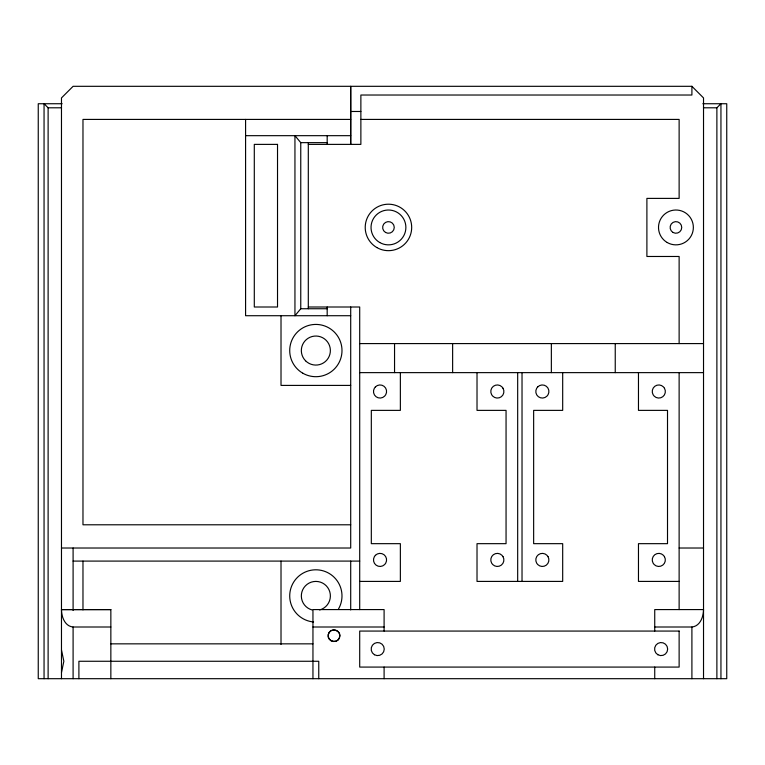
<?xml version="1.0" encoding="UTF-8"?>
<svg xmlns="http://www.w3.org/2000/svg" width="765" height="765" viewBox="0 0 765 765"><rect width="100%" height="100%" fill="white"/><g stroke="black" fill="none" stroke-linecap="round" stroke-linejoin="round"><path stroke-width="1.15" d="M350.743 111.48L350.705 144.384L350.705 86.311L350.743 111.48L360.87 111.48M61.477 672.578L63.849 661.266L61.477 649.963M300.76 308.744L294.946 315.716L294.946 135.673L300.76 142.644L300.76 308.744L327.181 308.744M716.881 678.689L716.881 107.798L720.946 103.734L720.946 678.689M654.735 627.004L691.904 627.004C700.147 626.248 703.484 616.753 703.523 609.581L654.735 609.581L654.735 631.068M703.523 678.689L703.523 97.92L691.904 86.311L73.096 86.311L61.477 97.92L61.477 678.689M62.156 103.734L38.25 103.734L38.25 678.689L726.75 678.689L726.75 103.734L702.844 103.734M44.054 678.689L44.054 103.734L48.119 107.798L61.554 107.798M703.446 107.798L716.881 107.798M350.705 119.416L82.974 119.416L82.974 524.79L350.705 524.79M360.87 119.416L679.129 119.416L679.129 198.393L646.894 198.393L646.894 256.476L679.129 256.476L679.129 343.59M245.584 135.673L350.705 135.673M300.76 142.644L327.181 142.644M308.305 144.384L360.87 144.384L360.87 95.023L691.904 95.023L691.904 86.311M308.305 307.004L359.703 307.004L359.703 609.581M350.705 315.716L245.584 315.716L245.584 119.416M359.703 343.59L703.523 343.59M359.703 372.632L703.523 372.632M350.705 385.407L281.013 385.407L281.013 315.716M61.477 548.017L350.705 548.017L350.705 307.004M679.129 548.017L703.523 548.017M73.096 561.089L359.703 561.089M359.703 581.41L400.363 581.41L400.363 543.666L371.321 543.666L371.321 410.375L400.363 410.375L400.363 372.632M679.129 581.41L638.469 581.41L638.469 543.666L667.51 543.666L667.51 410.375L638.469 410.375L638.469 372.632M110.849 627.004L73.096 627.004C64.834 626.306 61.496 616.819 61.477 609.609L110.849 609.581L110.849 678.689M61.477 609.581L110.849 609.581M312.952 627.004L384.097 627.004M110.849 643.843L312.952 643.843M691.904 627.004L691.904 678.689M679.129 372.632L679.129 609.581M654.735 667.08L654.735 678.689M615.242 343.59L615.242 372.632M562.686 372.632L562.686 410.375L533.645 410.375L533.645 543.666L562.686 543.666L562.686 581.41L477.016 581.41L477.016 543.666L506.057 543.666L506.057 410.375L477.016 410.375L477.016 372.632M551.355 343.59L551.355 372.632M522.026 372.632L522.026 581.41M517.676 372.632L517.676 581.41M452.631 343.59L452.631 372.632M394.549 343.59L394.549 372.632M384.097 631.068L384.097 609.581L312.952 609.581L312.952 678.689M384.097 667.08L384.097 678.689M350.705 561.089L350.705 609.915M327.181 135.673L327.181 144.384M327.181 307.004L327.181 315.716M318.756 678.689L318.756 661.266L78.9 661.266L78.9 678.689M308.305 142.644L308.305 308.744M281.013 561.089L281.013 644.398M82.974 561.089L82.974 609.887M73.096 548.017L73.096 610.47M73.096 627.004L73.096 678.689M48.119 107.798L48.119 678.689M313.583 621.964A26.134 26.134 0 0 1 290.423 589.911A26.134 26.134 0 0 1 325.507 571.646A26.134 26.134 0 0 1 338.493 608.997M312.101 609.954A14.516 14.516 0 0 1 303.963 587.606A14.516 14.516 0 0 1 327.755 587.606A14.516 14.516 0 0 1 319.617 609.954M328.395 634.214C326.196 641.347 337.958 644.493 339.612 637.216C341.821 630.083 330.05 626.937 328.395 634.214M375.414 386.88L374.372 388.238A6.531 6.531 0 0 0 384.652 396.127L385.694 394.769A6.531 6.531 0 0 0 375.414 386.88M375.414 555.304L374.372 556.662A6.531 6.531 0 0 0 384.652 564.541L385.694 563.193A6.531 6.531 0 0 0 375.414 555.304M537.738 386.88L536.695 388.238A6.531 6.531 0 0 0 546.975 396.127L548.017 394.769A6.531 6.531 0 0 0 537.738 386.88M277.523 144.384L254.296 144.384L254.296 307.004L277.523 307.004L277.523 144.384M679.129 631.068L359.703 631.068L359.703 667.08L679.129 667.08L679.129 631.068M664.46 388.238L663.418 386.88A6.531 6.531 0 0 0 653.138 394.769L654.18 396.127A6.531 6.531 0 0 0 664.46 388.238M664.46 556.662L663.418 555.304A6.531 6.531 0 0 0 653.138 563.193L654.18 564.541A6.531 6.531 0 0 0 664.46 556.662M503.007 388.238L501.964 386.88A6.531 6.531 0 0 0 491.685 394.769L492.727 396.127A6.531 6.531 0 0 0 503.007 388.238M548.017 556.662L546.975 555.304A6.531 6.531 0 0 0 536.695 563.193L537.738 564.541A6.531 6.531 0 0 0 548.017 556.662M503.007 556.662L501.964 555.304A6.531 6.531 0 0 0 491.685 563.193L492.727 564.541A6.531 6.531 0 0 0 503.007 556.662M379.746 242.524A17.423 17.423 0 0 0 405.88 227.435A17.423 17.423 0 0 0 379.746 212.345A17.423 17.423 0 0 0 379.746 242.524M667.223 242.524A17.423 17.423 0 0 0 693.358 227.435A17.423 17.423 0 0 0 667.223 212.345A17.423 17.423 0 0 0 667.223 242.524M385.55 232.464A5.804 5.804 0 0 0 394.262 227.435A5.804 5.804 0 0 0 385.55 222.405A5.804 5.804 0 0 0 385.55 232.464M673.028 232.464A5.804 5.804 0 0 0 681.739 227.435A5.804 5.804 0 0 0 673.028 222.405A5.804 5.804 0 0 0 673.028 232.464M376.839 247.554A23.227 23.227 0 0 0 411.685 227.435A23.227 23.227 0 0 0 376.839 207.315A23.227 23.227 0 0 0 376.839 247.554M302.787 373.196A26.134 26.134 0 0 0 341.993 350.561A26.134 26.134 0 0 0 302.787 327.927A26.134 26.134 0 0 0 302.787 373.196M305.589 360.822A14.516 14.516 0 0 0 329.878 354.319A14.516 14.516 0 0 0 312.101 336.533A14.516 14.516 0 0 0 305.589 360.822M331.102 640.745A5.804 5.804 0 0 0 339.813 635.715A5.804 5.804 0 0 0 331.102 630.685A5.804 5.804 0 0 0 331.102 640.745M657.852 654.735A6.531 6.531 0 0 0 667.654 649.074A6.531 6.531 0 0 0 657.852 643.413A6.531 6.531 0 0 0 657.852 654.735M374.439 654.735A6.531 6.531 0 0 0 384.24 649.074A6.531 6.531 0 0 0 374.439 643.413A6.531 6.531 0 0 0 374.439 654.735"/></g></svg>
